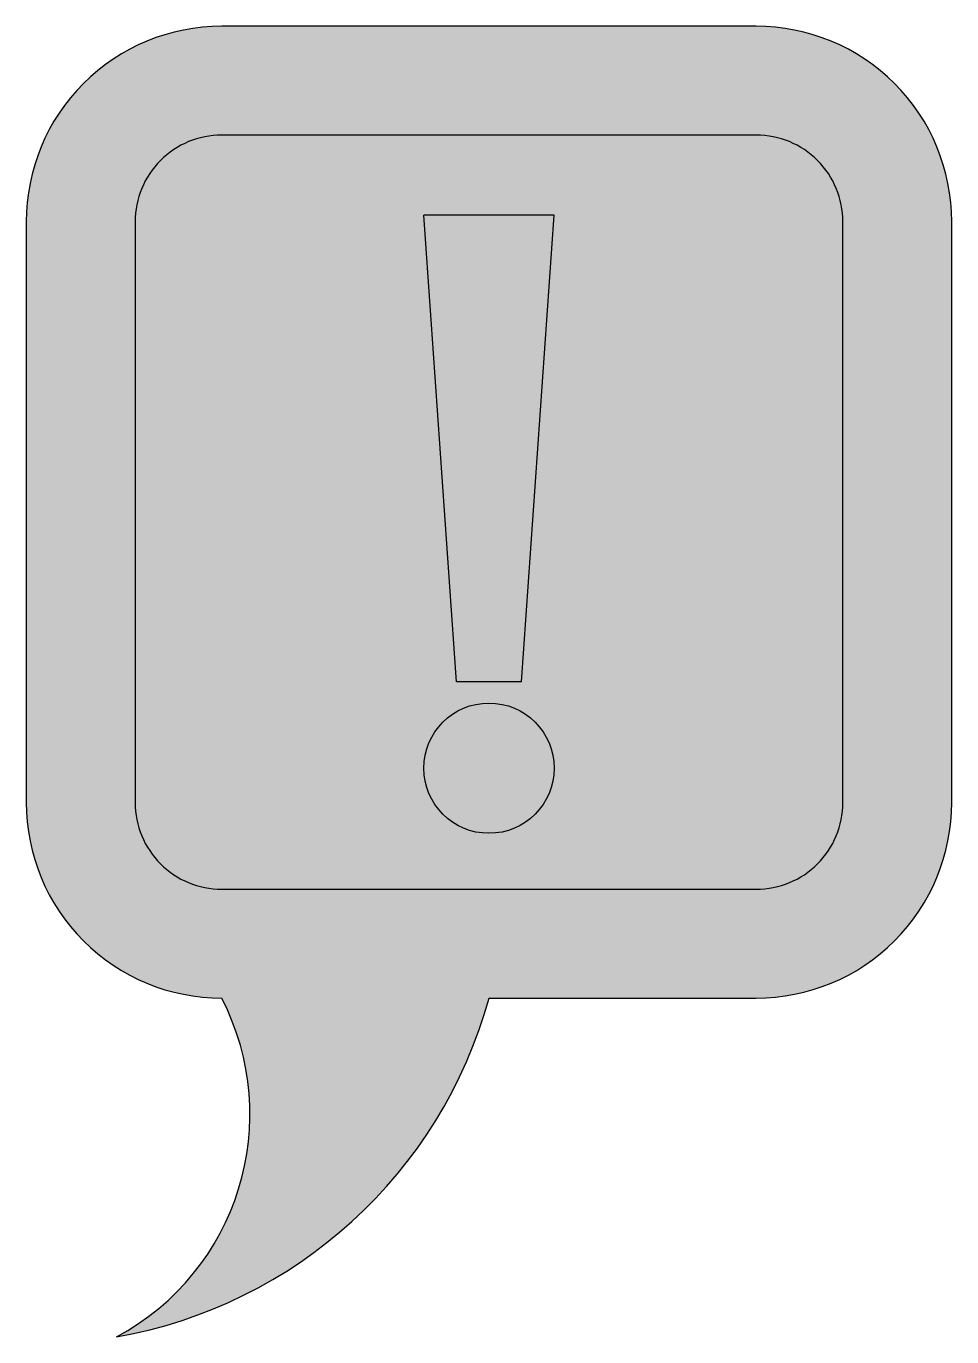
# Model space of a CAD drawing. Header units: millimetres. Extents: x 4.78 to 6.47, y -0.57 to 1.82.
import ezdxf

# ---------------------------------------------------------------- set-up
doc = ezdxf.new("R2010")
doc.units = ezdxf.units.MM

msp = doc.modelspace()

# ---------------------------------------------------------------- hatches: boundary and pattern name
h = msp.add_hatch(color=5)
h.paths.add_polyline_path([(6.4696, 1.4648, 0.414214), (6.1126, 1.8218), (5.1363, 1.8218, 0.414214), (4.7792, 1.4648), (4.7792, 0.4037, 0.414214), (5.1363, 0.0466, -0.409481), (4.9444, -0.572, 0.289878), (5.6244, 0.0466), (6.1126, 0.0466, 0.414214), (6.4696, 0.4037)])
h.paths.add_polyline_path([(6.2708, 0.4037, -0.414214), (6.1126, 0.2455), (5.1363, 0.2455, -0.414214), (4.9781, 0.4037), (4.9781, 1.4648, -0.414214), (5.1363, 1.623), (6.1126, 1.623, -0.414214), (6.2708, 1.4648)], flags=16)
h.paths.add_polyline_path([(5.6839, 0.6246), (5.5649, 0.6246), (5.5054, 1.477), (5.7434, 1.477)], flags=0)
h.paths.add_polyline_path([(5.7434, 0.4666, -1), (5.5054, 0.4666, -1)], flags=0)
h = msp.add_hatch(color=2)
h.paths.add_polyline_path([(5.1363, 1.623, 0.414214), (4.9781, 1.4648), (4.9781, 0.4037, 0.414214), (5.1363, 0.2455), (6.1126, 0.2455, 0.414214), (6.2708, 0.4037), (6.2708, 1.4648, 0.414214), (6.1126, 1.623)])
h.paths.add_polyline_path([(5.6839, 0.6246), (5.5649, 0.6246), (5.5054, 1.477), (5.7434, 1.477)], flags=16)
h.paths.add_polyline_path([(5.7434, 0.4666, -1), (5.5054, 0.4666, -1)], flags=16)

# ---------------------------------------------------------------- linework, layer by layer
for p, q in [((5.7434, 1.477), (5.5054, 1.477)), ((5.5649, 0.6246), (5.5054, 1.477)), ((5.6839, 0.6246), (5.7434, 1.477)), ((5.6839, 0.6246), (5.5649, 0.6246))]:
    msp.add_line(p, q)
msp.add_lwpolyline([(5.6244, 0.0466), (6.1126, 0.0466, 0.414214), (6.4696, 0.4037), (6.4696, 1.4648, 0.414214), (6.1126, 1.8218), (5.1363, 1.8218, 0.414214), (4.7792, 1.4648), (4.7792, 0.4037, 0.414214), (5.1363, 0.0466)], format="xyb")
msp.add_lwpolyline([(6.1126, 1.623), (5.1363, 1.623, 0.414214), (4.9781, 1.4648), (4.9781, 0.4037, 0.414214), (5.1363, 0.2455), (6.1126, 0.2455, 0.414214), (6.2708, 0.4037), (6.2708, 1.4648, 0.414214)], format="xyb", close=True)
msp.add_circle((5.6244, 0.4666), 0.119)
for centre, radius, start, end in [((4.726, -0.1652), 0.4617, 298.2289, 27.3015), ((4.7957, 0.2745), 0.8595, 279.9596, 344.6225)]:
    msp.add_arc(centre, radius, start, end)

doc.saveas('drawing.dxf')
